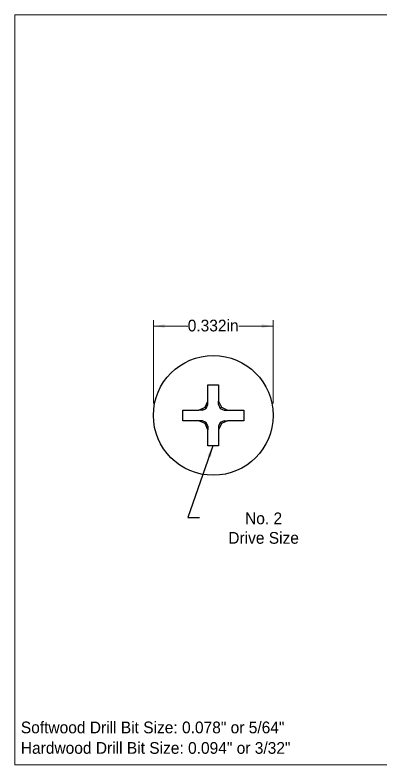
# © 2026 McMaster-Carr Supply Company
# Model space of a CAD drawing. Header units: inches. Extents: x 0.06 to 2.79, y 0.06 to 2.14.
# Drawn here: x 0.065 to 1.077, y 0.065 to 2.144 of the extents above; entities that cross this region are included whole.
import ezdxf

# ---------------------------------------------------------------- set-up
doc = ezdxf.new("R2010")
doc.units = ezdxf.units.IN
doc.header["$LTSCALE"] = 0.2599
doc.header["$MEASUREMENT"] = 0
doc.linetypes.add('SLD-Solid', pattern=[0])
doc.styles.add('SLDTEXTSTYLE0', font='ARIAL.TTF', dxfattribs={"width": 0.948})
doc.styles.get("Standard").update_dxf_attribs({"font": 'ARIAL.TTF'})
doc.dimstyles.new('SLDDIMSTYLE0', dxfattribs={"dimtxt": 0.031536, "dimasz": 0.031536, "dimexe": 0, "dimexo": 0.0625, "dimgap": 0.007884, "dimtad": 0, "dimtih": 1, "dimtoh": 1, "dimdec": 3, "dimrnd": 1e-09, "dimdsep": 46, "dimtxsty": 'SLDTEXTSTYLE0', "dimsah": 1, "dimcen": 0.09, "dimadec": 0, "dimazin": 2, "dimtfac": 1, "dimtdec": 3, "dimtofl": 0, "dimtmove": 0, "dimatfit": 3, "dimfxl": 1, "dimfrac": 2, "dimtolj": 1, "dimtzin": 12, "dimarcsym": 0})
doc.dimstyles.new('SLDDIMSTYLE1', dxfattribs={"dimtxt": 0.18, "dimasz": 0.031536, "dimexe": 0, "dimexo": 0.0625, "dimgap": 0, "dimtad": 0, "dimtih": 1, "dimtoh": 1, "dimdec": 0, "dimrnd": 1e-09, "dimzin": 0, "dimdsep": 46, "dimtxsty": 'STANDARD', "dimsah": 1, "dimcen": 0.09, "dimadec": 0, "dimazin": 0, "dimtfac": 0.031536, "dimtdec": 0, "dimtofl": 0, "dimtmove": 0, "dimatfit": 3, "dimfxl": 1, "dimfrac": 2, "dimtolj": 1, "dimtzin": 0, "dimarcsym": 0})

# ---------------------------------------------------------------- blocks, each defined once
blk = doc.blocks.new('_D')
at = {"color": 7, "linetype": 'SLD-Solid', "lineweight": 0}
for p, q in [((0.449, 1.0667), (0.449, 1.298)), ((0.781, 1.0667), (0.781, 1.298)), ((0.449, 1.2818), (0.5441, 1.2818)), ((0.781, 1.2818), (0.6861, 1.2818))]:
    blk.add_line(p, q, dxfattribs=at)
at = {"color": 7, "linetype": 'SLD-Solid', "lineweight": 18}
for points in [[(0.449, 1.2818), (0.4805, 1.2769), (0.4805, 1.2866)], [(0.781, 1.2818), (0.7495, 1.2866), (0.7495, 1.2769)]]:
    blk.add_solid(points, dxfattribs=at)
at = {"color": 7, "linetype": 'SLD-Solid', "lineweight": 18, "insert": (0.5441, 1.2995), "char_height": 0.03249, "attachment_point": 1, "style": 'SLDTEXTSTYLE0'}
blk.add_mtext('0.332in', dxfattribs=at)

msp = doc.modelspace()

# ---------------------------------------------------------------- linework, layer by layer
at = {"color": 7, "linetype": 'SLD-Solid', "lineweight": 18}
for p, q in [((0.06498, 0.06498), (0.06498, 2.14418)), ((2.79393, 2.14418), (0.06498, 2.14418)), ((0.06498, 0.06498), (2.79393, 0.06498))]:
    msp.add_line(p, q, dxfattribs=at)
at = {"color": 7, "linetype": 'SLD-Solid', "lineweight": 25}
for p, q in [((0.60006, 1.11884), (0.62994, 1.11884)), ((0.60006, 1.07379), (0.60006, 1.11884)), ((0.62994, 1.11884), (0.62994, 1.07379)), ((0.59256, 1.05662), (0.60006, 1.07379)), ((0.59555, 1.05363), (0.60006, 1.06396)), ((0.60006, 1.06396), (0.60006, 1.07379)), ((0.62994, 1.07379), (0.63743, 1.05662)), ((0.62994, 1.06396), (0.62994, 1.07379)), ((0.62994, 1.06396), (0.63445, 1.05363)), ((0.53034, 1.04912), (0.57539, 1.04912)), ((0.53034, 1.01924), (0.53034, 1.04912)), ((0.57539, 1.04912), (0.59256, 1.05662)), ((0.58521, 1.04912), (0.57539, 1.04912)), ((0.58521, 1.04912), (0.59555, 1.05363)), ((0.59555, 1.05363), (0.59256, 1.05662)), ((0.63445, 1.05363), (0.63743, 1.05662)), ((0.63445, 1.05363), (0.64478, 1.04912)), ((0.63743, 1.05662), (0.6546, 1.04912)), ((0.64478, 1.04912), (0.6546, 1.04912)), ((0.6546, 1.04912), (0.69966, 1.04912)), ((0.69966, 1.04912), (0.69966, 1.01924)), ((0.57539, 1.01924), (0.53034, 1.01924)), ((0.59256, 1.01175), (0.57539, 1.01924)), ((0.58521, 1.01924), (0.57539, 1.01924)), ((0.59555, 1.01473), (0.58521, 1.01924)), ((0.64478, 1.01924), (0.63445, 1.01473)), ((0.6546, 1.01924), (0.63743, 1.01175)), ((0.64478, 1.01924), (0.6546, 1.01924)), ((0.69966, 1.01924), (0.6546, 1.01924)), ((0.59555, 1.01473), (0.59256, 1.01175)), ((0.60006, 0.99458), (0.59256, 1.01175)), ((0.60006, 1.0044), (0.59555, 1.01473)), ((0.60006, 1.0044), (0.60006, 0.99458)), ((0.63445, 1.01473), (0.62994, 1.0044)), ((0.63743, 1.01175), (0.62994, 0.99458)), ((0.62994, 1.0044), (0.62994, 0.99458)), ((0.63445, 1.01473), (0.63743, 1.01175)), ((0.60006, 0.94952), (0.60006, 0.99458)), ((0.62994, 0.99458), (0.62994, 0.94952)), ((0.62994, 0.94952), (0.60006, 0.94952))]:
    msp.add_line(p, q, dxfattribs=at)
msp.add_circle((0.615, 1.03418), 0.166, dxfattribs=at)

# ---------------------------------------------------------------- texts
at = {"color": 7, "linetype": 'Continuous', "lineweight": 0, "char_height": 0.0324875, "style": 'SLDTEXTSTYLE0'}
for s, insert, attachment_point in [('No. 2^JDrive Size', (0.75462, 0.76502), 2), ('Softwood Drill Bit Size: 0.078" or 5/64"', (0.08122, 0.18537), 1), ('Hardwood Drill Bit Size: 0.094" or 3/32"', (0.08122, 0.12851), 1)]:
    msp.add_mtext(s, dxfattribs=dict(at, insert=insert, attachment_point=attachment_point))

# ---------------------------------------------------------------- dimensions: what is measured, and where the dimension line sits
at = {"color": 7, "linetype": 'SLD-Solid', "lineweight": 18}
dim = msp.add_linear_dim(base=(0.781, 1.28179), p1=(0.449, 1.03418), p2=(0.781, 1.03418), dimstyle='SLDDIMSTYLE0', dxfattribs=at)
dim.commit()
dim.dimension.update_dxf_attribs({"geometry": '_D', "text_midpoint": (0.61507, 1.28179), "dimtype": 160})

# ---------------------------------------------------------------- leaders
at = {"color": 7, "linetype": 'Continuous', "lineweight": 0}
msp.add_leader([(0.61404, 0.94952), (0.54442, 0.75076), (0.57691, 0.75076)], dimstyle='SLDDIMSTYLE1', dxfattribs=at)

doc.saveas('drawing.dxf')
